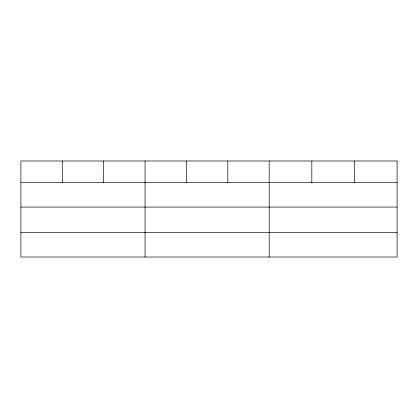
<?xml version="1.0" encoding="UTF-8"?>
<svg xmlns="http://www.w3.org/2000/svg" width="418" height="418" viewBox="0 0 418 418"><rect width="100%" height="100%" fill="white"/><g stroke="black" fill="none" stroke-linecap="round" stroke-linejoin="round"><path stroke-width="0.63" d="M20.9 182.483L397.1 182.483M20.9 207.077L397.1 207.077M20.9 232.424L397.1 232.424M354.464 160.982L354.464 182.483M311.828 160.982L311.828 182.483M269.192 160.982L269.192 257.018M227.81 160.982L227.81 182.483M186.428 160.982L186.428 182.483M145.046 160.982L145.046 257.018M103.664 160.982L103.664 182.483M62.282 160.982L62.282 182.483M397.1 160.982L20.9 160.982L20.9 257.018L397.1 257.018L397.1 160.982"/></g></svg>
